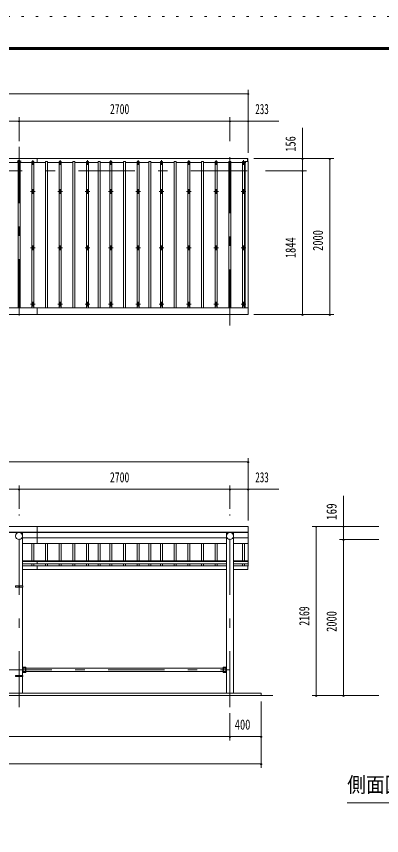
# Model space of a CAD drawing. Units: millimetres, scale not verified, with parts at other scales. Extents: x -25340 to 25344, y -10500 to 10500.
# Drawn here: x 4937 to 9614, y 0 to 10500 of the extents above; entities that cross this region are included whole.
import ezdxf
from ezdxf.enums import TextEntityAlignment as Align

# ---------------------------------------------------------------- set-up
doc = ezdxf.new("R2010")
doc.units = ezdxf.units.MM
doc.header["$LTSCALE"] = 60
doc.linetypes.add('USER3', pattern=[24, 12, -5, 2, -5])
doc.linetypes.add('USER4', pattern=[3, 0.5, -2.5])
for name, color, linetype, lineweight in [('0-2_1-05BOLD', 7, 'Continuous', 18), ('0-3_1-25CENTER', 3, 'USER3', 18), ('0-4_1-45THIN', 4, 'Continuous', 18), ('0-5_1-55DIM', 3, 'Continuous', 18), ('0-C_F-F1PAPER', 5, 'Continuous', 18), ('0-D_F-E_J_ADD', 5, 'USER4', 18)]:
    doc.layers.add(name, color=color, linetype=linetype, lineweight=lineweight)
doc.styles.add('ＭＳ ゴシック', font='')
doc.styles.get('ＭＳ ゴシック').set_extended_font_data('MS Gothic')

msp = doc.modelspace()

# ---------------------------------------------------------------- linework, layer by layer
at = {"layer": '0-2_1-05BOLD'}
for p, q in [((5201.62, 8626.18), (5201.62, 8677.67)), ((7894.62, 8677.67), (7894.62, 8641.19)), ((7904.62, 6765.11), (-2761.38, 6765.11)), ((5201.62, 6677.67), (5201.62, 6765.11)), ((-2761.37, 3888.53), (7904.62, 3888.53)), ((5201.63, 3745.48), (5201.63, 3963.67)), ((7904.62, 3454.91), (7904.62, 3963.67)), ((7904.63, 3884.46), (-2761.37, 3884.46)), ((5016.17, 3884.46), (5016.17, 3200.67)), ((7627.07, 3814.97), (5016.17, 3814.97)), ((7627.07, 1824.67), (7627.07, 3884.46)), ((7716.17, 3884.46), (7716.17, 1824.67)), ((7716.17, 3814.97), (7904.62, 3814.97)), ((5016.17, 3745.48), (7627.07, 3745.48)), ((7904.62, 3745.48), (7716.17, 3745.48)), ((5016.17, 3523.86), (7627.07, 3523.86)), ((7627.07, 3513.43), (5016.17, 3513.43)), ((5016.17, 3483.82), (7627.07, 3483.82)), ((5201.63, 3483.82), (5201.63, 3523.86)), ((7716.17, 3523.86), (7904.62, 3523.86)), ((7904.62, 3513.43), (7716.17, 3513.43)), ((7716.17, 3483.82), (7904.62, 3483.82)), ((7627.07, 3457.49), (5016.17, 3457.49)), ((5016.17, 3412.49), (7627.07, 3412.49)), ((5201.63, 3412.49), (5201.63, 3457.49)), ((7899.62, 3454.91), (7904.62, 3454.91)), ((4968.57, 3184.67), (4968.57, 3200.67)), ((4974.67, 3192.67), (4968.57, 3192.67)), ((4974.67, 3200.67), (4974.67, 3184.67)), ((5016.17, 3184.67), (5016.17, 2053.27)), ((5056.17, 2157.67), (5016.17, 2157.67)), ((5052.97, 2091.67), (5052.97, 2157.67)), ((5056.17, 2157.67), (5056.17, 2091.67)), ((7587.07, 2146.02), (5056.17, 2146.02)), ((5056.17, 2103.32), (7587.07, 2103.32)), ((7590.27, 2091.67), (7590.27, 2157.67)), ((7590.27, 2103.32), (7619.12, 2103.32)), ((4968.57, 2053.27), (4968.57, 2037.27)), ((4974.67, 2045.27), (4968.57, 2045.27)), ((4974.67, 2037.27), (4974.67, 2053.27)), ((5056.17, 2091.67), (5016.17, 2091.67)), ((5016.17, 2037.27), (5016.17, 1824.67)), ((-3078.37, 1794.67), (8221.62, 1794.67)), ((8071.62, 1824.67), (8071.62, 1794.67))]:
    msp.add_line(p, q, dxfattribs=at)
for points in [[(-2761.38, 8641.19), (-2761.38, 6677.67), (7904.62, 6677.67), (7904.62, 8641.19), (7864.62, 8641.19), (7864.62, 6765.11)], [(7899.62, 8641.19), (7899.62, 8677.67), (-2756.38, 8677.67), (-2756.38, 8641.19)], [(7904.62, 3963.67), (-2761.37, 3963.67), (-2761.37, 3454.91), (-2756.38, 3454.91)], [(7716.17, 3412.49), (7899.62, 3412.49), (7899.62, 3457.49), (7716.17, 3457.49)], [(5052.97, 2146.02), (5024.12, 2146.02), (5024.12, 2103.32), (5052.97, 2103.32)], [(7627.07, 2157.67), (7587.07, 2157.67), (7587.07, 2091.67), (7627.07, 2091.67)], [(7619.12, 2103.32), (7619.12, 2146.02), (7590.27, 2146.02)], [(8071.62, 1824.67), (-2928.38, 1824.67), (-2928.38, 1794.67)]]:
    msp.add_lwpolyline(points, dxfattribs=at)
for points in [[(5017.77, 3200.67), (5017.77, 3184.67), (4925.47, 3184.67), (4925.47, 3200.67)], [(5017.77, 2053.27), (4925.47, 2053.27), (4925.47, 2037.27), (5017.77, 2037.27)]]:
    msp.add_lwpolyline(points, close=True, dxfattribs=at)
for centre, radius in [((5146.62, 8254.17), 10), ((5496.62, 8254.17), 10), ((5846.62, 8254.17), 10), ((6146.62, 8254.17), 10), ((6496.62, 8254.17), 10), ((6796.63, 8254.17), 10), ((7146.62, 8254.17), 10), ((7496.62, 8254.17), 10), ((7846.63, 8254.17), 10), ((5146.62, 7532.51), 10), ((5496.62, 7532.51), 10), ((5846.62, 7532.51), 10), ((6146.62, 7532.51), 10), ((6496.62, 7532.51), 10), ((6796.63, 7532.51), 10), ((7146.62, 7532.51), 10), ((7496.62, 7532.51), 10), ((7846.63, 7532.51), 10), ((5146.62, 6810.85), 10), ((5496.62, 6810.85), 10), ((5846.62, 6810.85), 10), ((6146.62, 6810.85), 10), ((6496.62, 6810.85), 10), ((6796.63, 6810.85), 10), ((7146.62, 6810.85), 10), ((7496.62, 6810.85), 10), ((7846.63, 6810.85), 10), ((4971.62, 3839.91), 44.55), ((7671.62, 3839.91), 44.55)]:
    msp.add_circle(centre, radius, dxfattribs=at)
for centre, radius, start, end in [((4971.63, 8642.67), 15, 326.44153, 213.55196), ((5146.62, 8616.22), 14.5, 46.39838, 133.60162), ((5146.62, 8637.22), 14.5, 226.3961, 313.6039), ((5496.62, 8616.22), 14.5, 46.39838, 133.60162), ((5496.62, 8637.22), 14.5, 226.3961, 313.6039), ((5846.62, 8616.22), 14.5, 46.39838, 133.60162), ((5846.62, 8637.22), 14.5, 226.3961, 313.6039), ((6146.62, 8616.22), 14.5, 46.39838, 133.60162), ((6146.62, 8637.22), 14.5, 226.3961, 313.6039), ((6496.62, 8616.22), 14.5, 46.39838, 133.60162), ((6496.62, 8637.22), 14.5, 226.3961, 313.6039), ((6796.63, 8616.22), 14.5, 46.39838, 133.60162), ((6796.63, 8637.22), 14.5, 226.3961, 313.6039), ((7146.62, 8616.22), 14.5, 46.39838, 133.60162), ((7146.62, 8637.22), 14.5, 226.3961, 313.6039), ((7496.62, 8616.22), 14.5, 46.39838, 133.60162), ((7496.62, 8637.22), 14.5, 226.3961, 313.6039), ((7846.63, 8616.22), 14.5, 46.39838, 133.60162), ((7846.63, 8637.22), 14.5, 226.3961, 313.6039), ((4971.62, 3839.22), 44.55, 180, 0), ((7671.62, 3839.22), 44.55, 180, 0)]:
    msp.add_arc(centre, radius, start, end, dxfattribs=at)
at = {"layer": '0-3_1-25CENTER'}
for p, q in [((4971.62, 8827.67), (4971.62, 6537.67)), ((7671.62, 6537.67), (7671.62, 8827.67)), ((4996.63, 8642.67), (4946.63, 8642.67)), ((5176.63, 8626.72), (5116.63, 8626.72)), ((5146.62, 8656.72), (5146.62, 8596.72)), ((5466.62, 8626.72), (5526.62, 8626.72)), ((5496.62, 8596.72), (5496.62, 8656.72)), ((5876.62, 8626.72), (5816.62, 8626.72)), ((5846.62, 8656.72), (5846.62, 8596.72)), ((6116.62, 8626.72), (6176.62, 8626.72)), ((6146.62, 8596.72), (6146.62, 8656.72)), ((6526.62, 8626.72), (6466.62, 8626.72)), ((6496.62, 8656.72), (6496.62, 8596.72)), ((6826.62, 8626.72), (6766.62, 8626.72)), ((6796.63, 8596.72), (6796.63, 8656.72)), ((7176.63, 8626.72), (7116.63, 8626.72)), ((7146.62, 8656.72), (7146.62, 8596.72)), ((7526.63, 8626.72), (7466.63, 8626.72)), ((7496.62, 8656.72), (7496.62, 8596.72)), ((7876.63, 8626.72), (7816.62, 8626.72)), ((7846.63, 8656.72), (7846.63, 8596.72)), ((-2908.37, 8521.68), (8051.62, 8521.68)), ((5176.63, 8254.17), (5116.63, 8254.17)), ((5146.62, 8284.17), (5146.62, 8224.17)), ((5526.62, 8254.17), (5466.62, 8254.17)), ((5496.62, 8284.17), (5496.62, 8224.17)), ((5876.62, 8254.17), (5816.62, 8254.17)), ((5846.62, 8224.17), (5846.62, 8284.17)), ((6176.62, 8254.17), (6116.62, 8254.17)), ((6146.62, 8284.17), (6146.62, 8224.17)), ((6526.62, 8254.17), (6466.62, 8254.17)), ((6496.62, 8284.17), (6496.62, 8224.17)), ((6826.62, 8254.17), (6766.62, 8254.17)), ((6796.63, 8224.17), (6796.63, 8284.17)), ((7176.63, 8254.17), (7116.63, 8254.17)), ((7146.62, 8284.17), (7146.62, 8224.17)), ((7526.63, 8254.17), (7466.63, 8254.17)), ((7496.62, 8284.17), (7496.62, 8224.17)), ((7876.63, 8254.17), (7816.62, 8254.17)), ((7846.63, 8224.17), (7846.63, 8284.17)), ((5146.62, 7502.51), (5146.62, 7562.51)), ((5496.62, 7562.51), (5496.62, 7502.51)), ((5846.62, 7502.51), (5846.62, 7562.51)), ((6146.62, 7562.51), (6146.62, 7502.51)), ((6496.62, 7502.51), (6496.62, 7562.51)), ((6796.63, 7562.51), (6796.63, 7502.51)), ((7146.62, 7502.51), (7146.62, 7562.51)), ((7496.62, 7562.51), (7496.62, 7502.51)), ((7846.63, 7562.51), (7846.63, 7502.51)), ((5116.63, 7532.51), (5176.63, 7532.51)), ((5466.62, 7532.51), (5526.62, 7532.51)), ((5876.62, 7532.51), (5816.62, 7532.51)), ((6116.62, 7532.51), (6176.62, 7532.51)), ((6466.62, 7532.51), (6526.62, 7532.51)), ((6766.62, 7532.51), (6826.62, 7532.51)), ((7116.63, 7532.51), (7176.63, 7532.51)), ((7466.63, 7532.51), (7526.63, 7532.51)), ((7816.62, 7532.51), (7876.63, 7532.51)), ((5146.62, 6840.85), (5146.62, 6780.85)), ((5496.62, 6780.85), (5496.62, 6840.85)), ((5846.62, 6840.85), (5846.62, 6780.85)), ((6146.62, 6780.85), (6146.62, 6840.85)), ((6496.62, 6840.85), (6496.62, 6780.85)), ((6796.63, 6780.85), (6796.63, 6840.85)), ((7146.62, 6840.85), (7146.62, 6780.85)), ((7496.62, 6840.85), (7496.62, 6780.85)), ((7846.63, 6840.85), (7846.63, 6780.85)), ((5176.63, 6810.85), (5116.63, 6810.85)), ((5526.62, 6810.85), (5466.62, 6810.85)), ((5876.62, 6810.85), (5816.62, 6810.85)), ((6116.62, 6810.85), (6176.62, 6810.85)), ((6526.62, 6810.85), (6466.62, 6810.85)), ((6826.62, 6810.85), (6766.62, 6810.85)), ((7176.63, 6810.85), (7116.63, 6810.85)), ((7526.63, 6810.85), (7466.63, 6810.85)), ((7876.63, 6810.85), (7816.62, 6810.85)), ((4971.62, 1644.67), (4971.62, 4114.67)), ((7671.62, 1644.67), (7671.62, 4114.67)), ((-2528.38, 2124.67), (7671.62, 2124.67))]:
    msp.add_line(p, q, dxfattribs=at)
at = {"layer": '0-4_1-45THIN'}
for p, q in [((4809.12, 8626.18), (4959.12, 8626.18)), ((4959.12, 8641.19), (4959.12, 6765.11)), ((4984.12, 8626.18), (5134.12, 8626.18)), ((5134.12, 8641.19), (5134.12, 6765.11)), ((5159.12, 8626.18), (5309.12, 8626.18)), ((5309.12, 8641.19), (5309.12, 6765.11)), ((5334.12, 8626.18), (5484.12, 8626.18)), ((5484.12, 8641.19), (5484.12, 6765.11)), ((5509.13, 8626.18), (5659.12, 8626.18)), ((5659.12, 8641.19), (5659.12, 6765.11)), ((5684.12, 8626.18), (5834.13, 8626.18)), ((5834.13, 8641.19), (5834.13, 6765.11)), ((5859.12, 8626.18), (5984.12, 8626.18)), ((5984.12, 8641.19), (5984.12, 6765.11)), ((6009.12, 8626.18), (6134.12, 8626.18)), ((6134.12, 8641.19), (6134.12, 6765.11)), ((6159.13, 8626.18), (6309.12, 8626.18)), ((6309.12, 8641.19), (6309.12, 6765.11)), ((6334.12, 8626.18), (6484.12, 8626.18)), ((6484.12, 8641.19), (6484.12, 6765.11)), ((6509.12, 8626.18), (6634.12, 8626.18)), ((6634.12, 8641.19), (6634.12, 6765.11)), ((6659.12, 8626.18), (6784.12, 8626.18)), ((6784.12, 8641.19), (6784.12, 6765.11)), ((6809.13, 8626.18), (6959.12, 8626.18)), ((6959.12, 8641.19), (6959.12, 6765.11)), ((6984.13, 8626.18), (7134.12, 8626.18)), ((7134.12, 8641.19), (7134.12, 6765.11)), ((7159.12, 8626.18), (7309.12, 8626.18)), ((7309.12, 8641.19), (7309.12, 6765.11)), ((7334.12, 8626.18), (7484.12, 8626.18)), ((7484.12, 8641.19), (7484.12, 6765.11)), ((7509.12, 8626.18), (7659.12, 8626.18)), ((7659.13, 8641.19), (7659.13, 6765.11)), ((7684.13, 8626.18), (7834.13, 8626.18)), ((7834.13, 6765.11), (7834.13, 8641.19)), ((7859.13, 8626.18), (7864.62, 8626.18)), ((5134.12, 3523.86), (5134.12, 3745.48)), ((5159.12, 3745.48), (5159.12, 3523.86)), ((5309.12, 3745.48), (5309.12, 3523.86)), ((5334.12, 3523.86), (5334.12, 3745.48)), ((5484.12, 3523.86), (5484.12, 3745.48)), ((5509.12, 3745.48), (5509.12, 3523.86)), ((5659.12, 3745.48), (5659.12, 3523.86)), ((5684.12, 3523.86), (5684.12, 3745.48)), ((5834.12, 3523.86), (5834.12, 3745.48)), ((5859.12, 3745.48), (5859.12, 3523.86)), ((5984.12, 3745.48), (5984.12, 3523.86)), ((6009.12, 3523.86), (6009.12, 3745.48)), ((6134.12, 3523.86), (6134.12, 3745.48)), ((6159.12, 3745.48), (6159.12, 3523.86)), ((6309.12, 3745.48), (6309.12, 3523.86)), ((6334.13, 3523.86), (6334.13, 3745.48)), ((6484.12, 3523.86), (6484.12, 3745.48)), ((6509.12, 3745.48), (6509.12, 3523.86)), ((6634.12, 3745.48), (6634.12, 3523.86)), ((6659.12, 3523.86), (6659.12, 3745.48)), ((6784.12, 3523.86), (6784.12, 3745.48)), ((6809.12, 3745.48), (6809.12, 3523.86)), ((6959.13, 3745.48), (6959.13, 3523.86)), ((6984.13, 3523.86), (6984.13, 3745.48)), ((7134.12, 3523.86), (7134.12, 3745.48)), ((7159.12, 3745.48), (7159.12, 3523.86)), ((7309.12, 3745.48), (7309.12, 3523.86)), ((7334.13, 3523.86), (7334.13, 3745.48)), ((7484.12, 3523.86), (7484.12, 3745.48)), ((7509.13, 3745.48), (7509.13, 3523.86)), ((7834.13, 3523.86), (7834.13, 3745.48)), ((7859.12, 3745.48), (7859.12, 3523.86)), ((5134.12, 3457.49), (5134.12, 3483.82)), ((5159.12, 3483.82), (5159.12, 3457.49)), ((5309.12, 3483.82), (5309.12, 3457.49)), ((5334.12, 3457.49), (5334.12, 3483.82)), ((5484.12, 3457.49), (5484.12, 3483.82)), ((5509.12, 3483.82), (5509.12, 3457.49)), ((5659.12, 3483.82), (5659.12, 3457.49)), ((5684.12, 3457.49), (5684.12, 3483.82)), ((5834.12, 3457.49), (5834.12, 3483.82)), ((5859.12, 3483.82), (5859.12, 3457.49)), ((5984.12, 3483.82), (5984.12, 3457.49)), ((6009.12, 3457.49), (6009.12, 3483.82)), ((6134.12, 3457.49), (6134.12, 3483.82)), ((6159.12, 3483.82), (6159.12, 3457.49)), ((6309.12, 3483.82), (6309.12, 3457.49)), ((6334.13, 3457.49), (6334.13, 3483.82)), ((6484.12, 3457.49), (6484.12, 3483.82)), ((6509.12, 3483.82), (6509.12, 3457.49)), ((6634.12, 3483.82), (6634.12, 3457.49)), ((6659.12, 3457.49), (6659.12, 3483.82)), ((6784.12, 3457.49), (6784.12, 3483.82)), ((6809.12, 3483.82), (6809.12, 3457.49)), ((6959.13, 3483.82), (6959.13, 3457.49)), ((6984.13, 3457.49), (6984.13, 3483.82)), ((7134.12, 3457.49), (7134.12, 3483.82)), ((7159.12, 3483.82), (7159.12, 3457.49)), ((7309.12, 3483.82), (7309.12, 3457.49)), ((7334.13, 3457.49), (7334.13, 3483.82)), ((7484.12, 3457.49), (7484.12, 3483.82)), ((7509.13, 3483.82), (7509.13, 3457.49)), ((7834.13, 3483.82), (7834.13, 3457.49)), ((7859.12, 3457.49), (7859.12, 3483.82))]:
    msp.add_line(p, q, dxfattribs=at)
for points in [[(4984.12, 6765.11), (4984.12, 8641.19), (4959.12, 8641.19)], [(5159.12, 6765.11), (5159.12, 8641.19), (5134.12, 8641.19)], [(5334.12, 6765.11), (5334.12, 8641.19), (5309.12, 8641.19)], [(5509.13, 6765.11), (5509.13, 8641.19), (5484.12, 8641.19)], [(5684.12, 6765.11), (5684.12, 8641.19), (5659.12, 8641.19)], [(5859.12, 6765.11), (5859.12, 8641.19), (5834.13, 8641.19)], [(6009.12, 6765.11), (6009.12, 8641.19), (5984.12, 8641.19)], [(6159.13, 6765.11), (6159.13, 8641.19), (6134.12, 8641.19)], [(6334.12, 6765.11), (6334.12, 8641.19), (6309.12, 8641.19)], [(6509.12, 6765.11), (6509.12, 8641.19), (6484.12, 8641.19)], [(6659.12, 6765.11), (6659.12, 8641.19), (6634.12, 8641.19)], [(6809.13, 6765.11), (6809.13, 8641.19), (6784.12, 8641.19)], [(6984.13, 6765.11), (6984.13, 8641.19), (6959.12, 8641.19)], [(7159.12, 6765.11), (7159.12, 8641.19), (7134.12, 8641.19)], [(7334.12, 6765.11), (7334.12, 8641.19), (7309.12, 8641.19)], [(7509.12, 6765.11), (7509.12, 8641.19), (7484.12, 8641.19)], [(7684.13, 6765.11), (7684.13, 8641.19), (7659.13, 8641.19)], [(7834.13, 8641.19), (7859.13, 8641.19), (7859.13, 6765.11)]]:
    msp.add_lwpolyline(points, dxfattribs=at)
at = {"layer": '0-5_1-55DIM'}
for p, q in [((7904.62, 9558.67), (7904.62, 8752.68)), ((-2761.37, 9508.67), (7904.62, 9508.67)), ((7914.62, 9508.67), (7894.62, 9508.67)), ((-3153.88, 9158.67), (8297.12, 9158.67)), ((4981.62, 9158.67), (4961.62, 9158.67)), ((4971.62, 8902.68), (4971.62, 9208.67)), ((7681.62, 9158.67), (7661.62, 9158.67)), ((7671.62, 8902.68), (7671.62, 9208.67)), ((7914.62, 9158.67), (7894.62, 9158.67)), ((8601.62, 9070.17), (8601.62, 6677.67)), ((7976.62, 8677.67), (9001.62, 8677.67)), ((8611.62, 8677.67), (8591.62, 8677.67)), ((8961.62, 8677.67), (8941.62, 8677.67)), ((8951.62, 8677.67), (8951.62, 6677.67)), ((8126.63, 8521.68), (8651.62, 8521.68)), ((8611.62, 8521.67), (8591.62, 8521.67)), ((9001.62, 6677.67), (7976.62, 6677.67)), ((8611.62, 6677.67), (8591.62, 6677.67)), ((8961.62, 6677.67), (8941.62, 6677.67)), ((7904.62, 4039.67), (7904.62, 4838.67)), ((7904.62, 4788.67), (-2761.38, 4788.67)), ((7914.62, 4788.67), (7894.62, 4788.67)), ((8297.12, 4438.67), (-3153.88, 4438.67)), ((4981.62, 4438.67), (4961.62, 4438.67)), ((4971.62, 4189.67), (4971.62, 4488.67)), ((7681.62, 4438.67), (7661.62, 4438.67)), ((7671.62, 4189.67), (7671.62, 4488.67)), ((7914.62, 4438.67), (7894.62, 4438.67)), ((9126.62, 4356.17), (9126.62, 1794.67)), ((8726.63, 3963.67), (9576.62, 3963.67)), ((8786.62, 3963.67), (8766.62, 3963.67)), ((8776.62, 1794.67), (8776.62, 3963.67)), ((8776.62, 1794.67), (8776.62, 3963.67)), ((9136.62, 3963.67), (9116.62, 3963.67)), ((9126.62, 3794.67), (9126.62, 3963.67)), ((9576.62, 3794.67), (9076.62, 3794.67)), ((9136.62, 3794.67), (9116.62, 3794.67)), ((9126.62, 1794.67), (9126.62, 3794.67)), ((9576.62, 1794.67), (8726.63, 1794.67)), ((8786.62, 1794.67), (8766.62, 1794.67)), ((9136.62, 1794.67), (9116.62, 1794.67)), ((8071.62, 1719.67), (8071.62, 869.67)), ((7671.62, 1219.67), (7671.62, 1569.67)), ((-2928.37, 1269.67), (8071.62, 1269.67)), ((7681.62, 1269.67), (7661.62, 1269.67)), ((8081.62, 1269.67), (8061.63, 1269.67)), ((8071.62, 919.67), (-2928.37, 919.67)), ((8081.62, 919.67), (8061.63, 919.67)), ((9174.12, 419.67), (12174.12, 419.67))]:
    msp.add_line(p, q, dxfattribs=at)
for centre in [(7904.62, 9508.67), (4971.62, 9158.67), (7671.62, 9158.67), (7904.62, 9158.67), (8601.62, 8677.67), (8951.62, 8677.67), (8601.62, 8521.67), (8601.62, 6677.67), (8951.62, 6677.67), (7904.62, 4788.67), (4971.62, 4438.67), (7671.62, 4438.67), (7904.62, 4438.67), (8776.62, 3963.67), (9126.62, 3963.67), (9126.62, 3794.67), (8776.62, 1794.67), (9126.62, 1794.67), (7671.62, 1269.67), (8071.62, 1269.67), (8071.62, 919.67)]:
    msp.add_arc(centre, 10, 180, 0, dxfattribs=at)
at = {"layer": '0-C_F-F1PAPER'}
for points in [[(24843.96, -10000), (24843.96, 10100), (-3856.04, 10100), (-3856.04, -10000)], [(24841.46, -9997.5), (24841.46, 10097.5), (-3853.54, 10097.5), (-3853.54, -9997.5)], [(24838.96, -9995), (-3851.04, -9995), (-3851.04, 10095), (24838.96, 10095)], [(24836.46, -9992.5), (24836.46, 10092.5), (-3848.54, 10092.5), (-3848.54, -9992.5)], [(24833.96, -9990), (-3846.04, -9990), (-3846.04, 10090), (24833.96, 10090)], [(24831.46, -9987.5), (24831.46, 10087.5), (-3843.54, 10087.5), (-3843.54, -9987.5)], [(24828.96, -9985), (-3841.04, -9985), (-3841.04, 10085), (24828.96, 10085)], [(24826.46, -9982.5), (24826.46, 10082.5), (-3838.54, 10082.5), (-3838.54, -9982.5)], [(24823.96, -9980), (24823.96, 10080), (-3836.04, 10080), (-3836.04, -9980)], [(24821.46, -9977.5), (24821.46, 10077.5), (-3833.54, 10077.5), (-3833.54, -9977.5)], [(24818.96, -9975), (-3831.04, -9975), (-3831.04, 10075), (24818.96, 10075)]]:
    msp.add_lwpolyline(points, close=True, dxfattribs=at)
at = {"layer": '0-D_F-E_J_ADD'}
msp.add_lwpolyline([(25343.96, -10500), (-4356.04, -10500), (-4356.04, 10500), (25343.96, 10500)], close=True, dxfattribs=at)

# ---------------------------------------------------------------- texts
at = {"layer": '0-5_1-55DIM', "color": 7, "style": 'ＭＳ ゴシック'}
for s, height, width, p in [('2700', 130.2, 0.7, (6135.02, 9208.67)), ('233', 130.2, 0.65, (7996.45, 9208.67)), ('2700', 130.2, 0.7, (6135.02, 4488.67)), ('233', 130.2, 0.65, (7996.45, 4488.67)), ('400', 130.2, 0.75, (7734, 1319.67)), ('側面図\u3000Ｓ＝１／５０', 195.4, 0.9, (9174.12, 496.31))]:
    msp.add_text(s, height=height, dxfattribs=dict(at, width=width)).set_placement(p, align=Align.BOTTOM_LEFT)
for s, width, p in [('156', 0.75, (8551.62, 8765.03)), ('2000', 0.75, (8901.62, 7494.64)), ('1844', 0.75, (8551.62, 7402.12)), ('169', 0.8, (9076.62, 4045.84)), ('2169', 0.7, (8726.62, 2690.79)), ('2000', 0.75, (9076.62, 2611.64))]:
    msp.add_text(s, height=130.2, rotation=90, dxfattribs=dict(at, width=width)).set_placement(p, align=Align.BOTTOM_LEFT)

doc.saveas('drawing.dxf')
